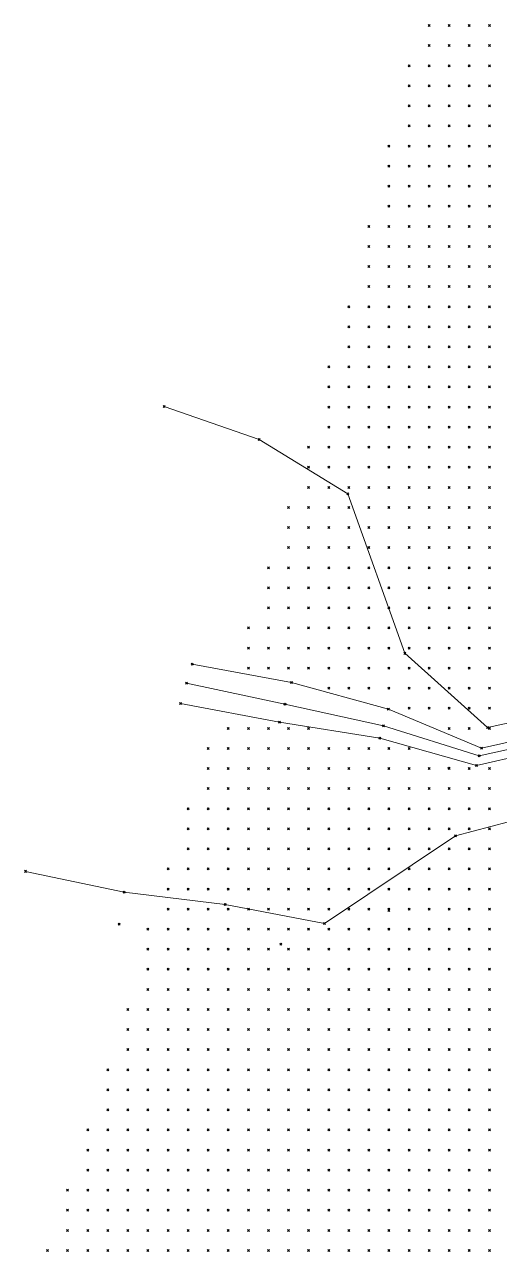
# Model space of a CAD drawing. Header units: metres. Extents: x 441556 to 446409, y 432338 to 461058.
# Drawn here: x 442322.5 to 442393.4, y 455177.3 to 455360.6 of the extents above; entities that cross this region are included whole.
import ezdxf

# ---------------------------------------------------------------- set-up
doc = ezdxf.new("R2010")
doc.units = ezdxf.units.M
doc.header["$MEASUREMENT"] = 0
doc.header["$PDMODE"] = 35
doc.header["$PDSIZE"] = 0.15
for name, color, linetype, lineweight in [('DTM-BRE-RevN_GRP_FIRUL APEI', 2, 'Continuous', 0), ('DTM-BRE-RevN_GRP_RAU', 2, 'Continuous', 0), ('DTM-BRE-RevN_GRP_TALUZ SUS', 2, 'Continuous', 0), ('DTM-NOK-RevN_LIDAR_co_lidar', 91, 'Continuous', 0), ('DTM-NOK-RevN_RTK', 32, 'Continuous', 0)]:
    doc.layers.add(name, color=color, linetype=linetype, lineweight=lineweight)

msp = doc.modelspace()

# ---------------------------------------------------------------- linework, layer by layer
at = {"layer": 'DTM-BRE-RevN_GRP_FIRUL APEI'}
for p, q in [((442346.667, 455262.167, 409.769), (442361.388, 455259.042, 402.129)), ((442361.388, 455259.042, 402.129), (442376.077, 455255.812, 396.729)), ((442376.077, 455255.812, 396.729), (442390.387, 455251.311, 391.454)), ((442390.387, 455251.311, 391.454), (442407.16, 455255.07, 382.484))]:
    msp.add_line(p, q, dxfattribs=at)
at = {"layer": 'DTM-BRE-RevN_GRP_RAU'}
for p, q in [((442347.524, 455265.042, 411.197), (442362.359, 455262.301, 404.129)), ((442362.359, 455262.301, 404.129), (442376.82, 455258.304, 397.229)), ((442345.769, 455259.155, 411.34), (442360.588, 455256.359, 404.129)), ((442376.82, 455258.304, 397.229), (442390.739, 455252.49, 392.3)), ((442360.588, 455256.359, 404.129), (442375.534, 455253.991, 397.429)), ((442390.739, 455252.49, 392.3), (442407.511, 455256.249, 383.33)), ((442375.534, 455253.991, 397.429), (442389.97, 455249.91, 392.377)), ((442389.97, 455249.91, 392.377), (442406.742, 455253.669, 383.407))]:
    msp.add_line(p, q, dxfattribs=at)
at = {"layer": 'DTM-BRE-RevN_GRP_TALUZ SUS'}
for p, q in [((442343.343, 455303.53, 440.843), (442357.521, 455298.584, 433.223)), ((442357.521, 455298.584, 433.223), (442370.756, 455290.476, 421.529)), ((442370.756, 455290.476, 421.529), (442379.304, 455266.641, 405.529)), ((442379.304, 455266.641, 405.529), (442391.652, 455255.555, 394.254)), ((442391.652, 455255.555, 394.254), (442408.406, 455259.252, 384.712)), ((442386.828, 455239.368, 402.146), (442403.814, 455243.845, 394.635)), ((442367.28, 455226.295, 416.929), (442386.828, 455239.368, 402.146)), ((442322.643, 455234.079, 447.796), (442337.371, 455230.977, 437.405)), ((442337.371, 455230.977, 437.405), (442352.476, 455229.142, 426.229)), ((442352.476, 455229.142, 426.229), (442367.28, 455226.295, 416.929))]:
    msp.add_line(p, q, dxfattribs=at)
at = {"layer": 'DTM-NOK-RevN_LIDAR_co_lidar'}
for p in [(442382.917, 455360.411, 451.777), (442385.916, 455360.411, 449.437), (442388.915, 455360.411, 447.499), (442391.915, 455360.411, 445.444), (442382.917, 455357.412, 450.96), (442385.916, 455357.412, 448.53), (442388.915, 455357.412, 446.381), (442391.915, 455357.412, 444.42), (442379.917, 455354.412, 452.139), (442382.917, 455354.412, 450.044), (442385.916, 455354.412, 447.846), (442388.915, 455354.412, 445.718), (442391.915, 455354.412, 443.329), (442379.917, 455351.413, 451.048), (442382.917, 455351.413, 448.859), (442385.916, 455351.413, 446.906), (442388.915, 455351.413, 444.948), (442391.915, 455351.413, 442.497), (442379.917, 455348.414, 449.668), (442382.917, 455348.414, 447.568), (442385.916, 455348.414, 445.8), (442388.915, 455348.414, 443.882), (442391.915, 455348.414, 441.674), (442379.917, 455345.414, 447.889), (442382.917, 455345.414, 445.957), (442385.916, 455345.414, 444.188), (442388.915, 455345.414, 442.421), (442391.915, 455345.414, 440.557), (442376.918, 455342.415, 447.866), (442379.917, 455342.415, 446.024), (442382.917, 455342.415, 444.315), (442385.916, 455342.415, 442.599), (442388.915, 455342.415, 440.903), (442391.915, 455342.415, 439.234), (442376.918, 455339.416, 446.217), (442379.917, 455339.416, 444.303), (442382.917, 455339.416, 442.703), (442385.916, 455339.416, 441.015), (442388.915, 455339.416, 439.291), (442391.915, 455339.416, 437.66), (442376.918, 455336.416, 444.602), (442379.917, 455336.416, 442.652), (442382.917, 455336.416, 440.919), (442385.916, 455336.416, 439.303), (442388.915, 455336.416, 437.654), (442391.915, 455336.416, 436.029), (442376.918, 455333.417, 443.321), (442379.917, 455333.417, 441.331), (442382.917, 455333.417, 439.252), (442385.916, 455333.417, 437.696), (442388.915, 455333.417, 436.178), (442391.915, 455333.417, 434.598), (442373.919, 455330.418, 443.442), (442376.918, 455330.418, 442.135), (442379.917, 455330.418, 440.223), (442382.917, 455330.418, 437.872), (442385.916, 455330.418, 436.132), (442388.915, 455330.418, 434.654), (442391.915, 455330.418, 433.073), (442373.919, 455327.418, 441.521), (442376.918, 455327.418, 440.156), (442379.917, 455327.418, 438.512), (442382.917, 455327.418, 436.516), (442385.916, 455327.418, 434.745), (442388.915, 455327.418, 433.11), (442391.915, 455327.418, 431.404), (442373.919, 455324.419, 439.749), (442376.918, 455324.419, 438.084), (442379.917, 455324.419, 436.638), (442382.917, 455324.419, 435.149), (442385.916, 455324.419, 433.384), (442388.915, 455324.419, 431.577), (442391.915, 455324.419, 429.887), (442373.919, 455321.42, 438.306), (442376.918, 455321.42, 436.477), (442379.917, 455321.42, 434.992), (442382.917, 455321.42, 433.564), (442385.916, 455321.42, 431.994), (442388.915, 455321.42, 430.194), (442391.915, 455321.42, 428.304), (442370.919, 455318.42, 438.027), (442373.919, 455318.42, 436.55), (442376.918, 455318.42, 434.843), (442379.917, 455318.42, 433.075), (442382.917, 455318.42, 431.664), (442385.916, 455318.42, 430.575), (442388.915, 455318.42, 428.919), (442391.915, 455318.42, 427.113), (442370.919, 455315.421, 436.269), (442373.919, 455315.421, 434.834), (442376.918, 455315.421, 433.41), (442379.917, 455315.421, 431.713), (442382.917, 455315.421, 430.023), (442385.916, 455315.421, 428.861), (442388.915, 455315.421, 427.611), (442391.915, 455315.421, 425.628), (442370.919, 455312.422, 434.453), (442373.919, 455312.422, 433.17), (442376.918, 455312.422, 431.769), (442379.917, 455312.422, 430.188), (442382.917, 455312.422, 428.422), (442385.916, 455312.422, 427.161), (442388.915, 455312.422, 426.246), (442391.915, 455312.422, 423.928), (442367.92, 455309.422, 433.677), (442370.919, 455309.422, 432.382), (442373.919, 455309.422, 431.302), (442376.918, 455309.422, 430.215), (442379.917, 455309.422, 428.652), (442382.917, 455309.422, 426.822), (442385.916, 455309.422, 425.399), (442388.915, 455309.422, 424.133), (442391.915, 455309.422, 422.526), (442367.92, 455306.423, 431.916), (442370.919, 455306.423, 430.699), (442373.919, 455306.423, 429.624), (442376.918, 455306.423, 428.236), (442379.917, 455306.423, 426.322), (442382.917, 455306.423, 424.953), (442385.916, 455306.423, 423.67), (442388.915, 455306.423, 421.507), (442391.915, 455306.423, 419.967), (442367.92, 455303.424, 430.191), (442370.919, 455303.424, 428.883), (442373.919, 455303.424, 427.126), (442376.918, 455303.424, 425.86), (442379.917, 455303.424, 424.517), (442382.917, 455303.424, 422.746), (442385.916, 455303.424, 420.827), (442388.915, 455303.424, 419.441), (442391.915, 455303.424, 418.075), (442367.92, 455300.424, 427.407), (442370.919, 455300.424, 426.197), (442373.919, 455300.424, 425.09), (442376.918, 455300.424, 424.194), (442379.917, 455300.424, 423.143), (442382.917, 455300.424, 421.472), (442385.916, 455300.424, 419.517), (442388.915, 455300.424, 417.961), (442391.915, 455300.424, 416.118), (442364.921, 455297.425, 427.47), (442367.92, 455297.425, 425.88), (442370.919, 455297.425, 424.526), (442373.919, 455297.425, 423.26), (442376.918, 455297.425, 422.007), (442379.917, 455297.425, 420.955), (442382.917, 455297.425, 419.67), (442385.916, 455297.425, 417.69), (442388.915, 455297.425, 415.683), (442391.915, 455297.425, 414.19), (442364.921, 455294.426, 426.212), (442367.92, 455294.426, 424.397), (442370.919, 455294.426, 422.84), (442373.919, 455294.426, 421.459), (442376.918, 455294.426, 420.034), (442379.917, 455294.426, 418.668), (442382.917, 455294.426, 417.25), (442385.916, 455294.426, 415.796), (442388.915, 455294.426, 414.395), (442391.915, 455294.426, 412.732), (442364.921, 455291.426, 424.709), (442367.92, 455291.426, 423.188), (442370.919, 455291.426, 421.514), (442373.919, 455291.426, 419.698), (442376.918, 455291.426, 418.05), (442379.917, 455291.426, 416.562), (442382.917, 455291.426, 415.041), (442385.916, 455291.426, 413.755), (442388.915, 455291.426, 412.493), (442391.915, 455291.426, 410.859), (442361.921, 455288.427, 424.073), (442364.921, 455288.427, 422.512), (442367.92, 455288.427, 421.346), (442370.919, 455288.427, 420.275), (442373.919, 455288.427, 418.659), (442376.918, 455288.427, 416.633), (442379.917, 455288.427, 414.724), (442382.917, 455288.427, 413.156), (442385.916, 455288.427, 411.848), (442388.915, 455288.427, 410.632), (442391.915, 455288.427, 409.114), (442361.921, 455285.428, 422.031), (442364.921, 455285.428, 420.576), (442367.92, 455285.428, 419.479), (442370.919, 455285.428, 418.456), (442373.919, 455285.428, 417.219), (442376.918, 455285.428, 415.462), (442379.917, 455285.428, 413.388), (442382.917, 455285.428, 411.475), (442385.916, 455285.428, 409.925), (442388.915, 455285.428, 408.922), (442391.915, 455285.428, 407.421), (442361.921, 455282.428, 419.826), (442364.921, 455282.428, 418.668), (442367.92, 455282.428, 417.3), (442370.919, 455282.428, 416.239), (442373.919, 455282.428, 415.359), (442376.918, 455282.428, 413.949), (442379.917, 455282.428, 411.975), (442382.917, 455282.428, 409.881), (442385.916, 455282.428, 408.125), (442388.915, 455282.428, 406.987), (442391.915, 455282.428, 405.813), (442358.922, 455279.429, 419.17), (442361.921, 455279.429, 417.672), (442364.921, 455279.429, 416.443), (442367.92, 455279.429, 415.142), (442370.919, 455279.429, 414.15), (442373.919, 455279.429, 413.427), (442376.918, 455279.429, 412.449), (442379.917, 455279.429, 410.739), (442382.917, 455279.429, 408.627), (442385.916, 455279.429, 406.705), (442388.915, 455279.429, 404.874), (442391.915, 455279.429, 403.753), (442358.922, 455276.43, 417.202), (442361.921, 455276.43, 415.538), (442364.921, 455276.43, 414.122), (442367.92, 455276.43, 412.996), (442370.919, 455276.43, 412.064), (442373.919, 455276.43, 411.411), (442376.918, 455276.43, 410.86), (442379.917, 455276.43, 409.535), (442382.917, 455276.43, 407.477), (442385.916, 455276.43, 405.508), (442388.915, 455276.43, 403.366), (442391.915, 455276.43, 401.571), (442358.922, 455273.43, 415.091), (442361.921, 455273.43, 413.495), (442364.921, 455273.43, 411.935), (442367.92, 455273.43, 410.803), (442370.919, 455273.43, 409.832), (442373.919, 455273.43, 409.226), (442376.918, 455273.43, 408.954), (442379.917, 455273.43, 408.061), (442382.917, 455273.43, 406.353), (442385.916, 455273.43, 404.504), (442388.915, 455273.43, 402.343), (442391.915, 455273.43, 399.933), (442355.922, 455270.431, 413.608), (442358.922, 455270.431, 412.84), (442361.921, 455270.431, 411.438), (442364.921, 455270.431, 409.789), (442367.92, 455270.431, 408.593), (442370.919, 455270.431, 407.539), (442373.919, 455270.431, 406.958), (442376.918, 455270.431, 407.001), (442379.917, 455270.431, 406.623), (442382.917, 455270.431, 405.325), (442385.916, 455270.431, 403.537), (442388.915, 455270.431, 401.384), (442391.915, 455270.431, 399.085), (442355.922, 455267.431, 410.826), (442358.922, 455267.431, 410.173), (442361.921, 455267.431, 409.08), (442364.921, 455267.431, 407.488), (442367.92, 455267.431, 406.308), (442370.919, 455267.431, 405.439), (442373.919, 455267.431, 404.844), (442376.918, 455267.431, 405.06), (442379.917, 455267.431, 405.205), (442382.917, 455267.431, 404.139), (442385.916, 455267.431, 402.325), (442388.915, 455267.431, 400.329), (442391.915, 455267.431, 398.364), (442355.922, 455264.432, 407.808), (442358.922, 455264.432, 407.129), (442361.921, 455264.432, 406.44), (442364.921, 455264.432, 405.166), (442367.92, 455264.432, 403.979), (442370.919, 455264.432, 403.117), (442373.919, 455264.432, 402.54), (442376.918, 455264.432, 402.873), (442379.917, 455264.432, 403.362), (442382.917, 455264.432, 402.635), (442385.916, 455264.432, 401.016), (442388.915, 455264.432, 399.111), (442391.915, 455264.432, 397.174), (442367.92, 455261.433, 401.467), (442370.919, 455261.433, 400.21), (442373.919, 455261.433, 399.796), (442376.918, 455261.433, 400.339), (442379.917, 455261.433, 400.961), (442382.917, 455261.433, 400.701), (442385.916, 455261.433, 399.657), (442388.915, 455261.433, 398.212), (442391.915, 455261.433, 396.254), (442379.917, 455258.433, 398.225), (442382.917, 455258.433, 398.322), (442385.916, 455258.433, 397.918), (442388.915, 455258.433, 397.084), (442391.915, 455258.433, 395.344), (442352.923, 455255.434, 410.654), (442355.922, 455255.434, 407.711), (442358.922, 455255.434, 405.9), (442361.921, 455255.434, 404.397), (442364.921, 455255.434, 403.252), (442385.916, 455255.434, 395.717), (442388.915, 455255.434, 395.078), (442391.915, 455255.434, 393.977), (442349.924, 455252.435, 415.715), (442352.923, 455252.435, 414.078), (442355.922, 455252.435, 411.094), (442358.922, 455252.435, 409.814), (442361.921, 455252.435, 408.046), (442364.921, 455252.435, 405.796), (442367.92, 455252.435, 403.792), (442370.919, 455252.435, 401.363), (442373.919, 455252.435, 399.153), (442376.918, 455252.435, 397.449), (442379.917, 455252.435, 395.907), (442349.924, 455249.435, 418.03), (442352.923, 455249.435, 416.161), (442355.922, 455249.435, 413.91), (442358.922, 455249.435, 411.839), (442361.921, 455249.435, 410.015), (442364.921, 455249.435, 407.933), (442367.92, 455249.435, 405.72), (442370.919, 455249.435, 403.071), (442373.919, 455249.435, 400.593), (442376.918, 455249.435, 398.674), (442379.917, 455249.435, 396.795), (442382.917, 455249.435, 395.099), (442385.834, 455249.482, 393.675), (442385.916, 455249.435, 393.961), (442388.915, 455249.435, 392.989), (442391.915, 455249.435, 392.3), (442349.924, 455246.436, 420.354), (442352.923, 455246.436, 418.72), (442355.922, 455246.436, 416.815), (442358.922, 455246.436, 414.388), (442361.921, 455246.436, 411.649), (442364.921, 455246.436, 409.549), (442367.92, 455246.436, 407.33), (442370.919, 455246.436, 404.03), (442373.919, 455246.436, 401.62), (442376.918, 455246.436, 400.392), (442379.917, 455246.436, 398.958), (442382.917, 455246.436, 397.436), (442385.916, 455246.436, 396.412), (442388.915, 455246.436, 395.792), (442391.915, 455246.436, 395.132), (442346.924, 455243.437, 423.791), (442349.924, 455243.437, 421.997), (442352.923, 455243.437, 420.373), (442355.922, 455243.437, 418.496), (442358.922, 455243.437, 416.361), (442361.921, 455243.437, 413.371), (442364.921, 455243.437, 410.883), (442367.92, 455243.437, 408.679), (442370.919, 455243.437, 406.001), (442373.919, 455243.437, 403.833), (442376.918, 455243.437, 402.511), (442379.917, 455243.437, 401.076), (442382.917, 455243.437, 399.655), (442385.916, 455243.437, 398.976), (442388.915, 455243.437, 398.509), (442391.915, 455243.437, 397.788), (442346.924, 455240.437, 425.723), (442349.924, 455240.437, 424.005), (442352.923, 455240.437, 421.97), (442355.922, 455240.437, 419.773), (442358.922, 455240.437, 417.448), (442361.921, 455240.437, 414.755), (442364.921, 455240.437, 411.99), (442367.92, 455240.437, 409.683), (442370.919, 455240.437, 407.63), (442373.919, 455240.437, 405.986), (442376.918, 455240.437, 404.788), (442379.917, 455240.437, 403.549), (442382.917, 455240.437, 402.128), (442385.916, 455240.437, 401.019), (442388.915, 455240.437, 400.491), (442391.915, 455240.437, 399.979), (442346.924, 455237.438, 427.165), (442349.924, 455237.438, 425.159), (442352.923, 455237.438, 423.07), (442355.922, 455237.438, 420.594), (442358.922, 455237.438, 418.296), (442361.921, 455237.438, 415.694), (442364.921, 455237.438, 412.977), (442367.92, 455237.438, 410.914), (442370.919, 455237.438, 409.397), (442373.919, 455237.438, 408.021), (442376.918, 455237.438, 406.789), (442379.917, 455237.438, 405.859), (442382.917, 455237.438, 404.874), (442385.916, 455237.438, 403.531), (442388.915, 455237.438, 402.312), (442391.915, 455237.438, 401.337), (442343.925, 455234.439, 430.926), (442346.924, 455234.439, 428.634), (442349.924, 455234.439, 425.691), (442352.923, 455234.439, 423.876), (442355.922, 455234.439, 421.322), (442358.922, 455234.439, 418.782), (442361.921, 455234.439, 416.318), (442364.921, 455234.439, 414.157), (442367.92, 455234.439, 412.336), (442370.919, 455234.439, 410.891), (442373.919, 455234.439, 409.501), (442376.918, 455234.439, 408.259), (442379.917, 455234.439, 407.152), (442382.917, 455234.439, 405.939), (442385.916, 455234.439, 404.682), (442388.915, 455234.439, 403.364), (442391.915, 455234.439, 402.214), (442343.925, 455231.439, 431.825), (442346.924, 455231.439, 429.818), (442349.924, 455231.439, 427.295), (442352.923, 455231.439, 425.005), (442355.922, 455231.439, 422.424), (442358.922, 455231.439, 419.697), (442361.921, 455231.439, 417.292), (442364.921, 455231.439, 415.33), (442367.92, 455231.439, 414.033), (442370.919, 455231.439, 412.777), (442373.919, 455231.439, 411.057), (442376.918, 455231.439, 409.402), (442379.917, 455231.439, 408.068), (442382.917, 455231.439, 406.638), (442385.916, 455231.439, 405.106), (442388.915, 455231.439, 403.683), (442391.915, 455231.439, 402.214), (442343.925, 455228.44, 432.739), (442346.924, 455228.44, 430.673), (442349.924, 455228.44, 428.227), (442352.923, 455228.44, 425.97), (442355.922, 455228.44, 423.541), (442358.922, 455228.44, 421.034), (442361.921, 455228.44, 418.969), (442364.921, 455228.44, 417.286), (442367.92, 455228.44, 415.742), (442370.919, 455228.44, 414.232), (442373.919, 455228.44, 412.401), (442376.894, 455228.247, 410.758), (442376.918, 455228.44, 410.544), (442379.917, 455228.44, 408.871), (442382.917, 455228.44, 407.123), (442385.916, 455228.44, 405.366), (442388.915, 455228.44, 403.579), (442391.915, 455228.44, 401.656), (442336.602, 455226.197, 438.523), (442340.926, 455225.441, 435.448), (442343.925, 455225.441, 433.388), (442346.924, 455225.441, 431.473), (442349.924, 455225.441, 428.821), (442352.923, 455225.441, 426.612), (442355.922, 455225.441, 424.359), (442358.922, 455225.441, 422.013), (442361.921, 455225.441, 420.015), (442364.921, 455225.441, 418.428), (442367.92, 455225.441, 416.774), (442370.919, 455225.441, 415.001), (442373.919, 455225.441, 413.251), (442376.918, 455225.441, 411.441), (442379.917, 455225.441, 409.527), (442382.917, 455225.441, 407.639), (442385.916, 455225.441, 405.686), (442388.915, 455225.441, 403.28), (442391.915, 455225.441, 400.563), (442360.781, 455223.193, 421.755), (442340.926, 455222.441, 435.239), (442343.925, 455222.441, 433.659), (442346.924, 455222.441, 431.597), (442349.924, 455222.441, 429.419), (442352.923, 455222.441, 427.091), (442355.922, 455222.441, 424.96), (442358.922, 455222.441, 423.019), (442361.921, 455222.441, 421.06), (442364.921, 455222.441, 419.228), (442367.92, 455222.441, 417.455), (442370.919, 455222.441, 415.539), (442373.919, 455222.441, 413.377), (442376.918, 455222.441, 411.375), (442379.917, 455222.441, 409.66), (442382.917, 455222.441, 407.711), (442385.916, 455222.441, 405.23), (442388.915, 455222.441, 402.325), (442391.915, 455222.441, 399.429), (442340.926, 455219.442, 434.27), (442343.925, 455219.442, 432.906), (442346.924, 455219.442, 431.24), (442349.924, 455219.442, 429.293), (442352.923, 455219.442, 427.174), (442355.922, 455219.442, 425.201), (442358.922, 455219.442, 423.265), (442361.921, 455219.442, 421.311), (442364.921, 455219.442, 419.363), (442367.92, 455219.442, 417.609), (442370.919, 455219.442, 415.584), (442373.919, 455219.442, 413.305), (442376.918, 455219.442, 411.296), (442379.917, 455219.442, 409.514), (442382.917, 455219.442, 407.472), (442385.916, 455219.442, 404.89), (442388.915, 455219.442, 401.867), (442391.915, 455219.442, 398.906), (442340.926, 455216.443, 433.23), (442343.925, 455216.443, 431.261), (442346.924, 455216.443, 429.799), (442349.924, 455216.443, 428.479), (442352.923, 455216.443, 426.885), (442355.922, 455216.443, 424.932), (442358.922, 455216.443, 422.985), (442361.921, 455216.443, 420.761), (442364.921, 455216.443, 418.607), (442367.92, 455216.443, 416.536), (442370.919, 455216.443, 414.42), (442373.919, 455216.443, 412.222), (442376.918, 455216.443, 410.331), (442379.917, 455216.443, 408.699), (442382.917, 455216.443, 406.75), (442385.916, 455216.443, 404.338), (442388.915, 455216.443, 401.538), (442391.915, 455216.443, 398.533), (442337.926, 455213.443, 433.37), (442340.926, 455213.443, 432.068), (442343.925, 455213.443, 430.257), (442346.924, 455213.443, 428.24), (442349.924, 455213.443, 426.68), (442352.923, 455213.443, 425.431), (442355.922, 455213.443, 423.52), (442358.922, 455213.443, 421.752), (442361.921, 455213.443, 419.09), (442364.921, 455213.443, 416.846), (442367.92, 455213.443, 414.817), (442370.919, 455213.443, 412.7), (442373.919, 455213.443, 410.485), (442376.918, 455213.443, 408.72), (442379.917, 455213.443, 407.633), (442382.917, 455213.443, 405.927), (442385.916, 455213.443, 403.24), (442388.915, 455213.443, 400.811), (442391.915, 455213.443, 397.996), (442337.926, 455210.444, 431.576), (442340.926, 455210.444, 430.342), (442343.925, 455210.444, 429.218), (442346.924, 455210.444, 427.339), (442349.924, 455210.444, 425.283), (442352.923, 455210.444, 423.467), (442355.922, 455210.444, 422.028), (442358.922, 455210.444, 419.866), (442361.921, 455210.444, 417.14), (442364.921, 455210.444, 415.025), (442367.92, 455210.444, 412.968), (442370.919, 455210.444, 410.883), (442373.919, 455210.444, 408.618), (442376.918, 455210.444, 406.712), (442379.917, 455210.444, 405.713), (442382.917, 455210.444, 404.36), (442385.916, 455210.444, 402.097), (442388.915, 455210.444, 399.993), (442391.915, 455210.444, 397.286), (442337.926, 455207.445, 430.356), (442340.926, 455207.445, 428.749), (442343.925, 455207.445, 427.636), (442346.924, 455207.445, 425.966), (442349.924, 455207.445, 423.776), (442352.923, 455207.445, 421.65), (442355.922, 455207.445, 420.099), (442358.922, 455207.445, 417.726), (442361.921, 455207.445, 415.314), (442364.921, 455207.445, 413.237), (442367.92, 455207.445, 410.999), (442370.919, 455207.445, 408.77), (442373.919, 455207.445, 406.625), (442376.918, 455207.445, 404.716), (442379.917, 455207.445, 403.28), (442382.917, 455207.445, 401.912), (442385.916, 455207.445, 400.487), (442388.915, 455207.445, 399.079), (442391.915, 455207.445, 396.622), (442334.927, 455204.445, 431.029), (442337.926, 455204.445, 429.354), (442340.926, 455204.445, 427.879), (442343.925, 455204.445, 426.469), (442346.924, 455204.445, 424.439), (442349.924, 455204.445, 422.236), (442352.923, 455204.445, 420.442), (442355.922, 455204.445, 418.056), (442358.922, 455204.445, 416.036), (442361.921, 455204.445, 413.704), (442364.921, 455204.445, 411.638), (442367.92, 455204.445, 409.473), (442370.919, 455204.445, 407.177), (442373.919, 455204.445, 405.189), (442376.918, 455204.445, 403.279), (442379.917, 455204.445, 401.373), (442382.917, 455204.445, 399.694), (442385.916, 455204.445, 398.316), (442388.915, 455204.445, 397.242), (442391.915, 455204.445, 395.595), (442334.927, 455201.446, 430.175), (442337.926, 455201.446, 428.229), (442340.926, 455201.446, 426.972), (442343.925, 455201.446, 425.559), (442346.924, 455201.446, 423.757), (442349.924, 455201.446, 421.791), (442352.923, 455201.446, 419.96), (442355.922, 455201.446, 417.547), (442358.922, 455201.446, 415.479), (442361.921, 455201.446, 413.324), (442364.921, 455201.446, 411.561), (442367.92, 455201.446, 409.359), (442370.919, 455201.446, 407.138), (442373.919, 455201.446, 405.032), (442376.918, 455201.446, 402.728), (442379.917, 455201.446, 400.515), (442382.917, 455201.446, 398.668), (442385.916, 455201.446, 396.858), (442388.915, 455201.446, 395.036), (442391.915, 455201.446, 393.746), (442334.927, 455198.447, 429.629), (442337.926, 455198.447, 427.155), (442340.926, 455198.447, 425.764), (442343.925, 455198.447, 424.393), (442346.924, 455198.447, 422.928), (442349.924, 455198.447, 420.872), (442352.923, 455198.447, 419.076), (442355.922, 455198.447, 417.24), (442358.922, 455198.447, 415.255), (442361.921, 455198.447, 413.675), (442364.921, 455198.447, 412.287), (442367.92, 455198.447, 410.123), (442370.919, 455198.447, 407.67), (442373.919, 455198.447, 405.112), (442376.918, 455198.447, 402.522), (442379.917, 455198.447, 400.154), (442382.917, 455198.447, 398.158), (442385.916, 455198.447, 396.304), (442388.915, 455198.447, 394.058), (442391.915, 455198.447, 392.101), (442331.928, 455195.447, 431.626), (442334.927, 455195.447, 429.253), (442337.926, 455195.447, 426.328), (442340.926, 455195.447, 424.913), (442343.925, 455195.447, 423.475), (442346.924, 455195.447, 421.848), (442349.924, 455195.447, 419.481), (442352.923, 455195.447, 417.764), (442355.922, 455195.447, 416.002), (442358.922, 455195.447, 414.581), (442361.921, 455195.447, 413.017), (442364.921, 455195.447, 411.751), (442367.92, 455195.447, 409.947), (442370.919, 455195.447, 407.188), (442373.919, 455195.447, 404.039), (442376.918, 455195.447, 401.302), (442379.917, 455195.447, 398.857), (442382.917, 455195.447, 396.789), (442385.916, 455195.447, 395.334), (442388.915, 455195.447, 393.479), (442391.915, 455195.447, 391.415), (442331.928, 455192.448, 430.454), (442334.927, 455192.448, 428.42), (442337.926, 455192.448, 426.263), (442340.926, 455192.448, 424.232), (442343.925, 455192.448, 422.768), (442346.924, 455192.448, 420.981), (442349.924, 455192.448, 418.587), (442352.923, 455192.448, 416.599), (442355.922, 455192.448, 414.822), (442358.922, 455192.448, 413.192), (442361.921, 455192.448, 411.604), (442364.921, 455192.448, 410.442), (442367.92, 455192.448, 408.822), (442370.919, 455192.448, 406.062), (442373.919, 455192.448, 402.966), (442376.918, 455192.448, 400.544), (442379.917, 455192.448, 398.569), (442382.917, 455192.448, 396.32), (442385.916, 455192.448, 394.064), (442388.915, 455192.448, 392.366), (442391.915, 455192.448, 390.725), (442331.928, 455189.449, 428.892), (442334.927, 455189.449, 427.195), (442337.926, 455189.449, 425.827), (442340.926, 455189.449, 423.728), (442343.925, 455189.449, 421.837), (442346.924, 455189.449, 420.076), (442349.924, 455189.449, 418.404), (442352.923, 455189.449, 416.167), (442355.922, 455189.449, 414.276), (442358.922, 455189.449, 412.307), (442361.921, 455189.449, 410.472), (442364.921, 455189.449, 408.968), (442367.92, 455189.449, 407.164), (442370.919, 455189.449, 405.035), (442373.919, 455189.449, 402.682), (442376.918, 455189.449, 400.383), (442379.917, 455189.449, 398.645), (442382.917, 455189.449, 396.911), (442385.916, 455189.449, 394.447), (442388.915, 455189.449, 392.021), (442391.915, 455189.449, 389.906), (442328.928, 455186.449, 430.8), (442331.928, 455186.449, 428.401), (442334.927, 455186.449, 426.89), (442337.926, 455186.449, 425.213), (442340.926, 455186.449, 423.237), (442343.925, 455186.449, 421.116), (442346.924, 455186.449, 419.271), (442349.924, 455186.449, 417.205), (442352.923, 455186.449, 415.613), (442355.922, 455186.449, 413.991), (442358.922, 455186.449, 412.248), (442361.921, 455186.449, 410.616), (442364.921, 455186.449, 408.749), (442367.92, 455186.449, 406.832), (442370.919, 455186.449, 405.011), (442373.919, 455186.449, 402.89), (442376.918, 455186.449, 400.959), (442379.917, 455186.449, 399.46), (442382.917, 455186.449, 397.357), (442385.916, 455186.449, 394.655), (442388.915, 455186.449, 392.399), (442391.915, 455186.449, 390.125), (442328.928, 455183.45, 430.991), (442331.928, 455183.45, 428.759), (442334.927, 455183.45, 426.495), (442337.926, 455183.45, 425.026), (442340.926, 455183.45, 423.187), (442343.925, 455183.45, 420.795), (442346.924, 455183.45, 418.724), (442349.924, 455183.45, 416.852), (442352.923, 455183.45, 415.345), (442355.922, 455183.45, 413.431), (442358.922, 455183.45, 411.71), (442361.921, 455183.45, 410.34), (442364.921, 455183.45, 409.245), (442367.92, 455183.45, 407.608), (442370.919, 455183.45, 405.653), (442373.919, 455183.45, 403.715), (442376.918, 455183.45, 401.698), (442379.917, 455183.45, 399.647), (442382.917, 455183.45, 397.222), (442385.916, 455183.45, 394.442), (442388.915, 455183.45, 392.143), (442391.915, 455183.45, 389.798), (442328.928, 455180.451, 431.118), (442331.928, 455180.451, 429.074), (442334.927, 455180.451, 426.774), (442337.926, 455180.451, 424.87), (442340.926, 455180.451, 422.717), (442343.925, 455180.451, 420.609), (442346.924, 455180.451, 418.564), (442349.924, 455180.451, 416.809), (442352.923, 455180.451, 414.977), (442355.922, 455180.451, 412.85), (442358.922, 455180.451, 410.983), (442361.921, 455180.451, 409.446), (442364.921, 455180.451, 408.344), (442367.92, 455180.451, 407.15), (442370.919, 455180.451, 405.678), (442373.919, 455180.451, 404.071), (442376.918, 455180.451, 402.214), (442379.917, 455180.451, 400.025), (442382.917, 455180.451, 397.515), (442385.916, 455180.451, 394.805), (442388.915, 455180.451, 392.279), (442391.915, 455180.451, 389.957), (442325.929, 455177.451, 432.908), (442328.928, 455177.451, 431.299), (442331.928, 455177.451, 429.592), (442334.927, 455177.451, 427.087), (442337.926, 455177.451, 424.979), (442340.926, 455177.451, 422.537), (442343.925, 455177.451, 420.18), (442346.924, 455177.451, 418.111), (442349.924, 455177.451, 415.875), (442352.923, 455177.451, 414.11), (442355.922, 455177.451, 412.2), (442358.922, 455177.451, 410.168), (442361.921, 455177.451, 408.457), (442364.921, 455177.451, 407.286), (442367.92, 455177.451, 406.011), (442370.919, 455177.451, 404.828), (442373.919, 455177.451, 403.764), (442376.918, 455177.451, 402.182), (442379.917, 455177.451, 400.193), (442382.917, 455177.451, 397.751), (442385.916, 455177.451, 394.911), (442388.915, 455177.451, 392.746), (442391.915, 455177.451, 390.51)]:
    msp.add_point(p, dxfattribs=at)
at = {"layer": 'DTM-NOK-RevN_RTK'}
for p in [(442343.343, 455303.53, 440.843), (442357.521, 455298.584, 433.223), (442370.756, 455290.476, 421.529), (442379.304, 455266.641, 405.529), (442347.524, 455265.042, 411.197), (442346.667, 455262.167, 409.769), (442362.359, 455262.301, 404.129), (442345.769, 455259.155, 411.34), (442361.388, 455259.042, 402.129), (442376.82, 455258.304, 397.229), (442360.588, 455256.359, 404.129), (442376.077, 455255.812, 396.729), (442391.652, 455255.555, 394.254), (442375.534, 455253.991, 397.429), (442390.387, 455251.311, 391.454), (442390.739, 455252.49, 392.3), (442389.97, 455249.91, 392.377), (442386.828, 455239.368, 402.146), (442322.643, 455234.079, 447.796), (442337.371, 455230.977, 437.405), (442352.476, 455229.142, 426.229), (442367.28, 455226.295, 416.929)]:
    msp.add_point(p, dxfattribs=at)

doc.saveas('drawing.dxf')
